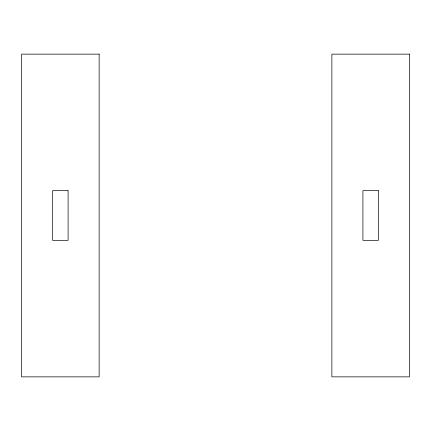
<?xml version="1.0" encoding="UTF-8"?>
<svg xmlns="http://www.w3.org/2000/svg" width="431" height="431" viewBox="0 0 431 431"><rect width="100%" height="100%" fill="white"/><g stroke="black" fill="none" stroke-linecap="round" stroke-linejoin="round"><path stroke-width="0.65" d="M99.13 54.134L21.55 54.134L21.55 376.866L99.13 376.866L99.13 54.134M409.45 54.134L331.87 54.134L331.87 376.866L409.45 376.866L409.45 54.134M68.098 190.674L52.582 190.674L52.582 240.326L68.098 240.326L68.098 190.674M378.418 190.674L362.902 190.674L362.902 240.326L378.418 240.326L378.418 190.674"/></g></svg>
